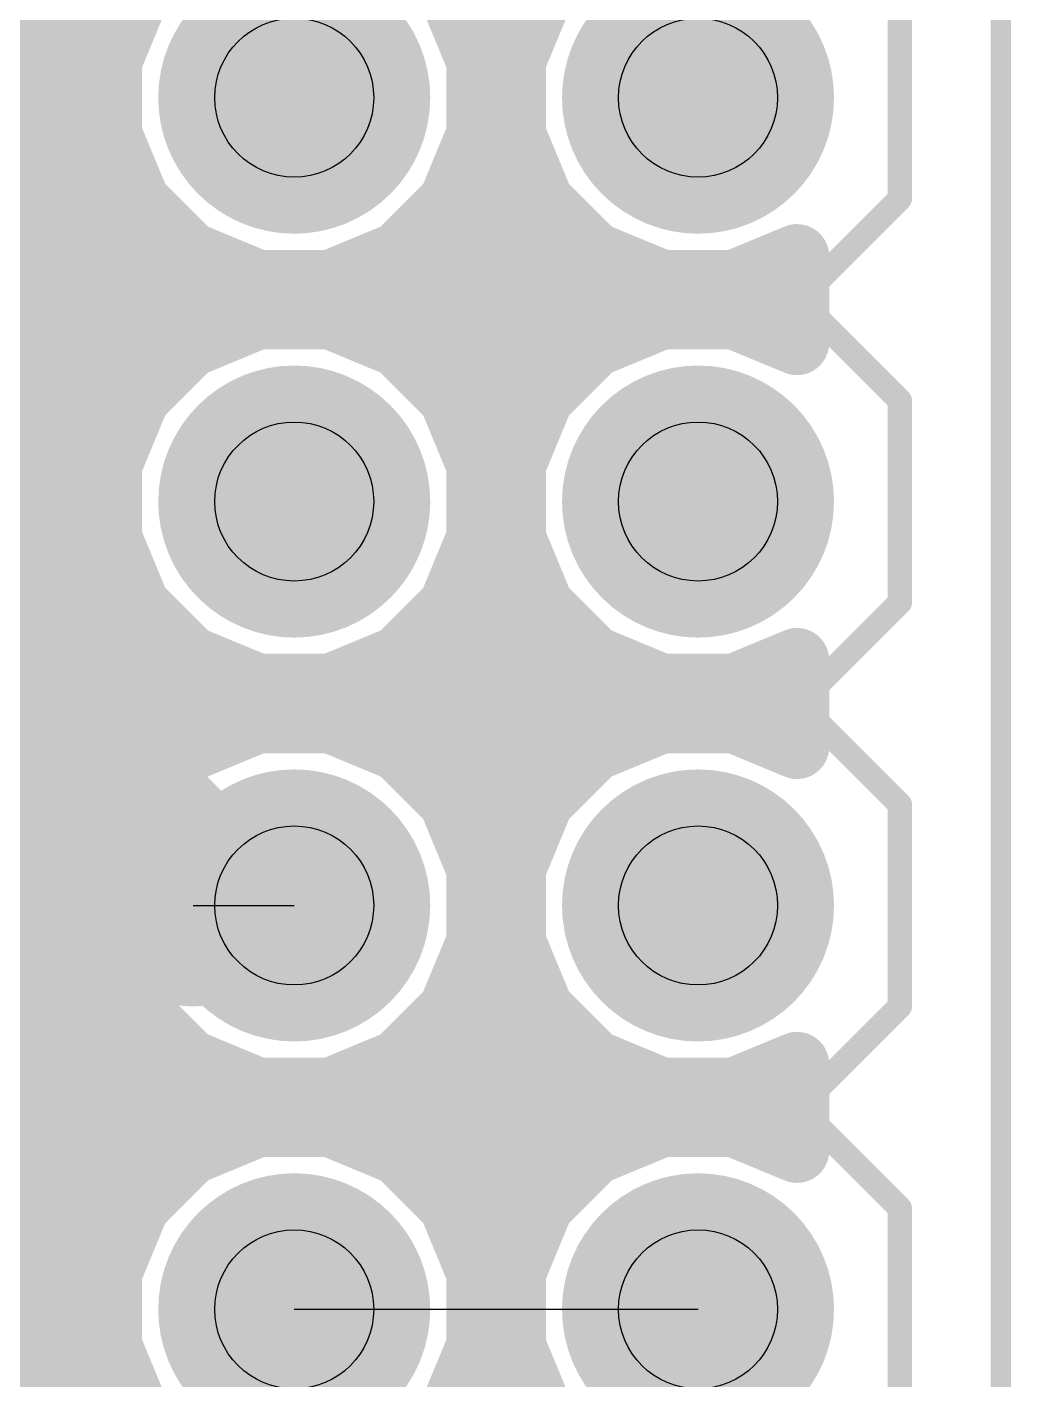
# Model space of a CAD drawing. Extents: x -0.1 to 54.7, y 0 to 86.4.
# Drawn here: x 48.48 to 54.67, y 21.15 to 29.65 of the extents above; entities that cross this region are included whole.
import ezdxf

# ---------------------------------------------------------------- set-up
doc = ezdxf.new("R2010")
doc.units = 0
for name, color, linetype in [('1', 22, 'CONTINUOUS'), ('16', 175, 'CONTINUOUS'), ('17', 82, 'CONTINUOUS'), ('19', 53, 'CONTINUOUS'), ('20', 7, 'CONTINUOUS'), ('21', 253, 'CONTINUOUS'), ('29', 253, 'CONTINUOUS'), ('30', 253, 'CONTINUOUS'), ('44', 253, 'CONTINUOUS'), ('51', 253, 'CONTINUOUS')]:
    doc.layers.add(name, color=color, linetype=linetype)

# ---------------------------------------------------------------- blocks, each defined once
blk = doc.blocks.new('RECT')
blk.add_solid([(-0.5, -0.5), (0.5, -0.5), (-0.5, 0.5), (0.5, 0.5)])
blk = doc.blocks.new('ROUNDP')
at = {"const_width": 0.5}
blk.add_lwpolyline([(0, -0.25, 1), (0, 0.25, 1), (0, -0.25)], format="xyb", dxfattribs=at)

msp = doc.modelspace()

# ---------------------------------------------------------------- linework, layer by layer
at = {"layer": '1'}
for points, const_width in [([(49.1813, 29.8673), (49.0046, 29.4408)], 0.4064), ([(51.3254, 29.4408), (51.1487, 29.8673)], 0.4064), ([(51.7213, 29.8673), (51.5446, 29.4408)], 0.4064), ([(17.5514, 29.6672), (49.0984, 29.6672)], 0.4064), ([(51.2316, 29.6672), (51.6384, 29.6672)], 0.4064), ([(49.0046, 29.4408), (49.0046, 28.9792)], 0.4064), ([(51.3254, 28.9792), (51.3254, 29.4408)], 0.4064), ([(51.5446, 29.4408), (51.5446, 28.9792)], 0.4064), ([(17.932, 29.2608), (49.0046, 29.2608)], 0.4064), ([(51.3254, 29.2608), (51.5446, 29.2608)], 0.4064), ([(49.0046, 28.9792), (49.1813, 28.5527)], 0.4064), ([(51.1487, 28.5527), (51.3254, 28.9792)], 0.4064), ([(51.5446, 28.9792), (51.7213, 28.5527)], 0.4064), ([(18.3384, 28.8544), (49.0563, 28.8544)], 0.4064), ([(51.2737, 28.8544), (51.5963, 28.8544)], 0.4064), ([(49.1813, 28.5527), (49.5077, 28.2263)], 0.4064), ([(50.8223, 28.2263), (51.1487, 28.5527)], 0.4064), ([(51.7213, 28.5527), (52.0477, 28.2263)], 0.4064), ([(18.7448, 28.448), (49.2859, 28.448)], 0.4064), ([(51.0441, 28.448), (51.8259, 28.448)], 0.4064), ([(49.5077, 28.2263), (49.9342, 28.0496)], 0.4064), ([(50.3958, 28.0496), (50.8223, 28.2263)], 0.4064), ([(52.0477, 28.2263), (52.4742, 28.0496)], 0.4064), ([(52.9358, 28.0496), (53.3273, 28.2118)], 0.4064), ([(53.3273, 28.2118), (53.3273, 27.6682)], 0.4064), ([(49.9342, 28.0496), (50.3958, 28.0496)], 0.4064), ([(52.4742, 28.0496), (52.9358, 28.0496)], 0.4064), ([(19.1512, 28.0416), (53.3273, 28.0416)], 0.4064), ([(49.9342, 27.8304), (49.5077, 27.6537)], 0.4064), ([(50.3958, 27.8304), (49.9342, 27.8304)], 0.4064), ([(50.8223, 27.6537), (50.3958, 27.8304)], 0.4064), ([(52.4742, 27.8304), (52.0477, 27.6537)], 0.4064), ([(52.9358, 27.8304), (52.4742, 27.8304)], 0.4064), ([(53.3273, 27.6682), (52.9358, 27.8304)], 0.4064), ([(47.3811, 27.6352), (49.4891, 27.6352)], 0.4064), ([(49.5077, 27.6537), (49.1813, 27.3273)], 0.4064), ([(51.1487, 27.3273), (50.8223, 27.6537)], 0.4064), ([(50.8409, 27.6352), (52.0291, 27.6352)], 0.4064), ([(52.0477, 27.6537), (51.7213, 27.3273)], 0.4064), ([(49.8693, 25.2635), (47.5799, 27.5529)], 0.4064), ([(49.1813, 27.3273), (49.0046, 26.9008)], 0.4064), ([(51.3254, 26.9008), (51.1487, 27.3273)], 0.4064), ([(51.7213, 27.3273), (51.5446, 26.9008)], 0.4064), ([(47.904, 27.2288), (49.1405, 27.2288)], 0.4064), ([(51.1895, 27.2288), (51.6805, 27.2288)], 0.4064), ([(46.99, 26.67), (49.53, 24.13)], 1.27), ([(49.0046, 26.9008), (49.0046, 26.4392)], 0.4064), ([(51.3254, 26.4392), (51.3254, 26.9008)], 0.4064), ([(51.5446, 26.9008), (51.5446, 26.4392)], 0.4064), ([(48.3104, 26.8224), (49.0046, 26.8224)], 0.4064), ([(51.3254, 26.8224), (51.5446, 26.8224)], 0.4064), ([(49.0046, 26.4392), (49.1813, 26.0127)], 0.4064), ([(51.1487, 26.0127), (51.3254, 26.4392)], 0.4064), ([(51.5446, 26.4392), (51.7213, 26.0127)], 0.4064), ([(48.7168, 26.416), (49.0142, 26.416)], 0.4064), ([(51.3158, 26.416), (51.5542, 26.416)], 0.4064), ([(49.1232, 26.0096), (49.1843, 26.0096)], 0.4064), ([(49.1813, 26.0127), (49.5077, 25.6863)], 0.4064), ([(50.8223, 25.6863), (51.1487, 26.0127)], 0.4064), ([(51.1457, 26.0096), (51.7243, 26.0096)], 0.4064), ([(51.7213, 26.0127), (52.0477, 25.6863)], 0.4064), ([(49.5077, 25.6863), (49.9342, 25.5096)], 0.4064), ([(50.3958, 25.5096), (50.8223, 25.6863)], 0.4064), ([(52.0477, 25.6863), (52.4742, 25.5096)], 0.4064), ([(52.9358, 25.5096), (53.3273, 25.6718)], 0.4064), ([(53.3273, 25.6718), (53.3273, 25.1282)], 0.4064), ([(46.5586, 25.6286), (48.9401, 23.2471)], 0.4064), ([(49.5296, 25.6032), (49.7082, 25.6032)], 0.4064), ([(50.6218, 25.6032), (52.2482, 25.6032)], 0.4064), ([(53.1618, 25.6032), (53.3273, 25.6032)], 0.4064), ([(49.9342, 25.5096), (50.3958, 25.5096)], 0.4064), ([(52.4742, 25.5096), (52.9358, 25.5096)], 0.4064), ([(49.9342, 25.2904), (49.8693, 25.2635)], 0.4064), ([(50.3958, 25.2904), (49.9342, 25.2904)], 0.4064), ([(50.8223, 25.1137), (50.3958, 25.2904)], 0.4064), ([(52.4742, 25.2904), (52.0477, 25.1137)], 0.4064), ([(52.9358, 25.2904), (52.4742, 25.2904)], 0.4064), ([(53.3273, 25.1282), (52.9358, 25.2904)], 0.4064), ([(50.6218, 25.1968), (52.2482, 25.1968)], 0.4064), ([(53.1618, 25.1968), (53.3273, 25.1968)], 0.4064), ([(51.1487, 24.7873), (50.8223, 25.1137)], 0.4064), ([(52.0477, 25.1137), (51.7213, 24.7873)], 0.4064), ([(51.1457, 24.7904), (51.7243, 24.7904)], 0.4064), ([(51.3254, 24.3608), (51.1487, 24.7873)], 0.4064), ([(51.7213, 24.7873), (51.5446, 24.3608)], 0.4064), ([(51.3158, 24.384), (51.5542, 24.384)], 0.4064), ([(51.3254, 23.8992), (51.3254, 24.3608)], 0.4064), ([(51.5446, 24.3608), (51.5446, 23.8992)], 0.4064), ([(51.3254, 23.9776), (51.5446, 23.9776)], 0.4064), ([(51.1487, 23.4727), (51.3254, 23.8992)], 0.4064), ([(51.5446, 23.8992), (51.7213, 23.4727)], 0.4064), ([(5.4695, 23.5712), (48.616, 23.5712)], 0.4064), ([(51.1895, 23.5712), (51.6805, 23.5712)], 0.4064), ([(50.8223, 23.1463), (51.1487, 23.4727)], 0.4064), ([(51.7213, 23.4727), (52.0477, 23.1463)], 0.4064), ([(48.9401, 23.2471), (49.3229, 23.0886)], 0.4064), ([(5.1209, 23.1648), (49.1389, 23.1648)], 0.4064), ([(50.3958, 22.9696), (50.8223, 23.1463)], 0.4064), ([(50.8409, 23.1648), (52.0291, 23.1648)], 0.4064), ([(52.0477, 23.1463), (52.4742, 22.9696)], 0.4064), ([(52.9358, 22.9696), (53.3273, 23.1318)], 0.4064), ([(53.3273, 23.1318), (53.3273, 22.5882)], 0.4064), ([(49.3229, 23.0886), (49.6469, 23.0886)], 0.4064), ([(49.6469, 23.0886), (49.9342, 22.9696)], 0.4064), ([(49.9342, 22.9696), (50.3958, 22.9696)], 0.4064), ([(52.4742, 22.9696), (52.9358, 22.9696)], 0.4064), ([(1.2827, 22.7584), (53.3273, 22.7584)], 0.4064), ([(49.9342, 22.7504), (49.5077, 22.5737)], 0.4064), ([(50.3958, 22.7504), (49.9342, 22.7504)], 0.4064), ([(50.8223, 22.5737), (50.3958, 22.7504)], 0.4064), ([(52.4742, 22.7504), (52.0477, 22.5737)], 0.4064), ([(52.9358, 22.7504), (52.4742, 22.7504)], 0.4064), ([(53.3273, 22.5882), (52.9358, 22.7504)], 0.4064), ([(49.5077, 22.5737), (49.1813, 22.2473)], 0.4064), ([(51.1487, 22.2473), (50.8223, 22.5737)], 0.4064), ([(52.0477, 22.5737), (51.7213, 22.2473)], 0.4064), ([(5.3241, 22.352), (49.2859, 22.352)], 0.4064), ([(51.0441, 22.352), (51.8259, 22.352)], 0.4064), ([(49.1813, 22.2473), (49.0046, 21.8208)], 0.4064), ([(51.3254, 21.8208), (51.1487, 22.2473)], 0.4064), ([(51.7213, 22.2473), (51.5446, 21.8208)], 0.4064), ([(5.5537, 21.9456), (49.0563, 21.9456)], 0.4064), ([(51.2737, 21.9456), (51.5963, 21.9456)], 0.4064), ([(49.0046, 21.8208), (49.0046, 21.3592)], 0.4064), ([(51.3254, 21.3592), (51.3254, 21.8208)], 0.4064), ([(51.5446, 21.8208), (51.5446, 21.3592)], 0.4064), ([(37.2617, 21.5392), (49.0046, 21.5392)], 0.4064), ([(51.3254, 21.5392), (51.5446, 21.5392)], 0.4064), ([(49.0046, 21.3592), (49.1813, 20.9327)], 0.4064), ([(51.1487, 20.9327), (51.3254, 21.3592)], 0.4064), ([(51.5446, 21.3592), (51.7213, 20.9327)], 0.4064), ([(38.7679, 21.1328), (49.0984, 21.1328)], 0.4064), ([(51.2316, 21.1328), (51.6384, 21.1328)], 0.4064)]:
    msp.add_lwpolyline(points, dxfattribs=dict(at, const_width=const_width))
for points, const_width in [([(49.0984, 29.5656, 1), (49.0984, 29.7688)], 0.2032), ([(51.2316, 29.7688, 1), (51.2316, 29.5656)], 0.2032), ([(51.6384, 29.5656, 1), (51.6384, 29.7688)], 0.2032), ([(49.1062, 29.4408, 1), (48.903, 29.4408)], 0.2032), ([(51.427, 29.4408, 1), (51.2238, 29.4408)], 0.2032), ([(51.6462, 29.4408, 1), (51.443, 29.4408)], 0.2032), ([(48.9107, 29.4797, 1), (49.0985, 29.4019)], 0.2032), ([(51.2315, 29.4019, 1), (51.4193, 29.4797)], 0.2032), ([(51.4507, 29.4797, 1), (51.6385, 29.4019)], 0.2032), ([(49.0046, 29.1592, 1), (49.0046, 29.3624)], 0.2032), ([(51.3254, 29.3624, 1), (51.3254, 29.1592)], 0.2032), ([(51.5446, 29.1592, 1), (51.5446, 29.3624)], 0.2032), ([(49.0985, 29.0181, 1), (48.9107, 28.9403)], 0.2032), ([(51.4193, 28.9403, 1), (51.2315, 29.0181)], 0.2032), ([(51.6385, 29.0181, 1), (51.4507, 28.9403)], 0.2032), ([(48.903, 28.9792, 1), (49.1062, 28.9792)], 0.2032), ([(49.0563, 28.7528, 1), (49.0563, 28.956)], 0.2032), ([(51.2737, 28.956, 1), (51.2737, 28.7528)], 0.2032), ([(51.2238, 28.9792, 1), (51.427, 28.9792)], 0.2032), ([(51.443, 28.9792, 1), (51.6462, 28.9792)], 0.2032), ([(51.5963, 28.7528, 1), (51.5963, 28.956)], 0.2032), ([(49.2531, 28.6245, 1), (49.1094, 28.4808)], 0.2032), ([(49.0874, 28.5138, 1), (49.2751, 28.5916)], 0.2032), ([(51.0549, 28.5916, 1), (51.2426, 28.5138)], 0.2032), ([(51.2206, 28.4808, 1), (51.0769, 28.6245)], 0.2032), ([(51.7931, 28.6245, 1), (51.6494, 28.4808)], 0.2032), ([(51.6274, 28.5138, 1), (51.8151, 28.5916)], 0.2032), ([(49.2859, 28.3464, 1), (49.2859, 28.5496)], 0.2032), ([(51.0441, 28.5496, 1), (51.0441, 28.3464)], 0.2032), ([(51.8259, 28.3464, 1), (51.8259, 28.5496)], 0.2032), ([(49.5466, 28.3201, 1), (49.4688, 28.1324)], 0.2032), ([(50.8612, 28.1324, 1), (50.7834, 28.3201)], 0.2032), ([(52.0866, 28.3201, 1), (52.0088, 28.1324)], 0.2032), ([(49.4358, 28.1544, 1), (49.5795, 28.2981)], 0.2032), ([(50.7505, 28.2981, 1), (50.8942, 28.1544)], 0.2032), ([(51.9758, 28.1544, 1), (52.1195, 28.2981)], 0.2032), ([(53.4289, 28.2118, 1), (53.2257, 28.2118)], 0.2032), ([(53.3662, 28.1179, 1), (53.2884, 28.3056)], 0.2032), ([(49.9342, 28.1512, 1), (49.9342, 27.948)], 0.2032), ([(50.3958, 27.948, 1), (50.3958, 28.1512)], 0.2032), ([(52.4742, 28.1512, 1), (52.4742, 27.948)], 0.2032), ([(52.9358, 27.948, 1), (52.9358, 28.1512)], 0.2032), ([(49.8953, 27.9557, 1), (49.9731, 28.1435)], 0.2032), ([(50.3569, 28.1435, 1), (50.4347, 27.9557)], 0.2032), ([(52.4353, 27.9557, 1), (52.5131, 28.1435)], 0.2032), ([(52.8969, 28.1435, 1), (52.9747, 27.9557)], 0.2032), ([(53.3273, 27.94, 1), (53.3273, 28.1432)], 0.2032), ([(49.9342, 27.932, 1), (49.9342, 27.7288)], 0.2032), ([(49.9731, 27.7365, 1), (49.8953, 27.9243)], 0.2032), ([(50.4347, 27.9243, 1), (50.3569, 27.7365)], 0.2032), ([(50.3958, 27.7288, 1), (50.3958, 27.932)], 0.2032), ([(52.4742, 27.932, 1), (52.4742, 27.7288)], 0.2032), ([(52.5131, 27.7365, 1), (52.4353, 27.9243)], 0.2032), ([(52.9747, 27.9243, 1), (52.8969, 27.7365)], 0.2032), ([(52.9358, 27.7288, 1), (52.9358, 27.932)], 0.2032), ([(49.4688, 27.7476, 1), (49.5466, 27.5599)], 0.2032), ([(49.5795, 27.5819, 1), (49.4358, 27.7256)], 0.2032), ([(49.4891, 27.5336, 1), (49.4891, 27.7368)], 0.2032), ([(50.8942, 27.7256, 1), (50.7505, 27.5819)], 0.2032), ([(50.8409, 27.7368, 1), (50.8409, 27.5336)], 0.2032), ([(50.7834, 27.5599, 1), (50.8612, 27.7476)], 0.2032), ([(52.0088, 27.7476, 1), (52.0866, 27.5599)], 0.2032), ([(52.1195, 27.5819, 1), (51.9758, 27.7256)], 0.2032), ([(52.0291, 27.5336, 1), (52.0291, 27.7368)], 0.2032), ([(53.2884, 27.5744, 1), (53.3662, 27.7621)], 0.2032), ([(53.2257, 27.6682, 1), (53.4289, 27.6682)], 0.2032), ([(49.1094, 27.3992, 1), (49.2531, 27.2555)], 0.2032), ([(49.2751, 27.2884, 1), (49.0874, 27.3662)], 0.2032), ([(51.2426, 27.3662, 1), (51.0549, 27.2884)], 0.2032), ([(51.0769, 27.2555, 1), (51.2206, 27.3992)], 0.2032), ([(51.6494, 27.3992, 1), (51.7931, 27.2555)], 0.2032), ([(51.8151, 27.2884, 1), (51.6274, 27.3662)], 0.2032), ([(49.1405, 27.1272, 1), (49.1405, 27.3304)], 0.2032), ([(51.1895, 27.3304, 1), (51.1895, 27.1272)], 0.2032), ([(51.6805, 27.1272, 1), (51.6805, 27.3304)], 0.2032), ([(49.1062, 26.9008, 1), (48.903, 26.9008)], 0.2032), ([(51.427, 26.9008, 1), (51.2238, 26.9008)], 0.2032), ([(51.6462, 26.9008, 1), (51.443, 26.9008)], 0.2032), ([(48.9107, 26.9397, 1), (49.0985, 26.8619)], 0.2032), ([(49.0046, 26.7208, 1), (49.0046, 26.924)], 0.2032), ([(51.3254, 26.924, 1), (51.3254, 26.7208)], 0.2032), ([(51.2315, 26.8619, 1), (51.4193, 26.9397)], 0.2032), ([(51.4507, 26.9397, 1), (51.6385, 26.8619)], 0.2032), ([(51.5446, 26.7208, 1), (51.5446, 26.924)], 0.2032), ([(49.0985, 26.4781, 1), (48.9107, 26.4003)], 0.2032), ([(51.4193, 26.4003, 1), (51.2315, 26.4781)], 0.2032), ([(51.6385, 26.4781, 1), (51.4507, 26.4003)], 0.2032), ([(48.7168, 26.5176, 1), (48.7168, 26.3144)], 0.2032), ([(49.0142, 26.3144, 1), (49.0142, 26.5176)], 0.2032), ([(51.3158, 26.5176, 1), (51.3158, 26.3144)], 0.2032), ([(51.5542, 26.3144, 1), (51.5542, 26.5176)], 0.2032), ([(48.903, 26.4392, 1), (49.1062, 26.4392)], 0.2032), ([(51.2238, 26.4392, 1), (51.427, 26.4392)], 0.2032), ([(51.443, 26.4392, 1), (51.6462, 26.4392)], 0.2032), ([(49.1232, 26.1112, 1), (49.1232, 25.908)], 0.2032), ([(49.2531, 26.0845, 1), (49.1094, 25.9408)], 0.2032), ([(49.1843, 25.908, 1), (49.1843, 26.1112)], 0.2032), ([(51.1457, 26.1112, 1), (51.1457, 25.908)], 0.2032), ([(51.2206, 25.9408, 1), (51.0769, 26.0845)], 0.2032), ([(51.7931, 26.0845, 1), (51.6494, 25.9408)], 0.2032), ([(51.7243, 25.908, 1), (51.7243, 26.1112)], 0.2032), ([(49.0874, 25.9738, 1), (49.2751, 26.0516)], 0.2032), ([(51.0549, 26.0516, 1), (51.2426, 25.9738)], 0.2032), ([(51.6274, 25.9738, 1), (51.8151, 26.0516)], 0.2032), ([(49.5466, 25.7801, 1), (49.4688, 25.5924)], 0.2032), ([(50.8612, 25.5924, 1), (50.7834, 25.7801)], 0.2032), ([(52.0866, 25.7801, 1), (52.0088, 25.5924)], 0.2032), ([(53.4289, 25.6718, 1), (53.2257, 25.6718)], 0.2032), ([(53.3662, 25.5779, 1), (53.2884, 25.7656)], 0.2032), ([(49.5296, 25.7048, 1), (49.5296, 25.5016)], 0.2032), ([(49.4358, 25.6144, 1), (49.5795, 25.7581)], 0.2032), ([(49.7082, 25.5016, 1), (49.7082, 25.7048)], 0.2032), ([(50.6218, 25.7048, 1), (50.6218, 25.5016)], 0.2032), ([(50.7505, 25.7581, 1), (50.8942, 25.6144)], 0.2032), ([(51.9758, 25.6144, 1), (52.1195, 25.7581)], 0.2032), ([(52.2482, 25.5016, 1), (52.2482, 25.7048)], 0.2032), ([(53.1618, 25.7048, 1), (53.1618, 25.5016)], 0.2032), ([(53.3273, 25.5016, 1), (53.3273, 25.7048)], 0.2032), ([(49.9342, 25.6112, 1), (49.9342, 25.408)], 0.2032), ([(49.8953, 25.4157, 1), (49.9731, 25.6035)], 0.2032), ([(50.3569, 25.6035, 1), (50.4347, 25.4157)], 0.2032), ([(50.3958, 25.408, 1), (50.3958, 25.6112)], 0.2032), ([(52.4742, 25.6112, 1), (52.4742, 25.408)], 0.2032), ([(52.4353, 25.4157, 1), (52.5131, 25.6035)], 0.2032), ([(52.8969, 25.6035, 1), (52.9747, 25.4157)], 0.2032), ([(52.9358, 25.408, 1), (52.9358, 25.6112)], 0.2032), ([(49.8304, 25.3574, 1), (49.9081, 25.1696)], 0.2032), ([(49.9342, 25.392, 1), (49.9342, 25.1888)], 0.2032), ([(49.9731, 25.1965, 1), (49.8953, 25.3843)], 0.2032), ([(50.4347, 25.3843, 1), (50.3569, 25.1965)], 0.2032), ([(50.3958, 25.1888, 1), (50.3958, 25.392)], 0.2032), ([(52.4742, 25.392, 1), (52.4742, 25.1888)], 0.2032), ([(52.5131, 25.1965, 1), (52.4353, 25.3843)], 0.2032), ([(52.9747, 25.3843, 1), (52.8969, 25.1965)], 0.2032), ([(52.9358, 25.1888, 1), (52.9358, 25.392)], 0.2032), ([(49.7974, 25.1917, 1), (49.9411, 25.3353)], 0.2032), ([(50.6218, 25.2984, 1), (50.6218, 25.0952)], 0.2032), ([(52.2482, 25.0952, 1), (52.2482, 25.2984)], 0.2032), ([(53.1618, 25.2984, 1), (53.1618, 25.0952)], 0.2032), ([(53.3273, 25.0952, 1), (53.3273, 25.2984)], 0.2032), ([(50.8942, 25.1856, 1), (50.7505, 25.0419)], 0.2032), ([(50.7834, 25.0199, 1), (50.8612, 25.2076)], 0.2032), ([(52.0088, 25.2076, 1), (52.0866, 25.0199)], 0.2032), ([(52.1195, 25.0419, 1), (51.9758, 25.1856)], 0.2032), ([(53.2884, 25.0344, 1), (53.3662, 25.2221)], 0.2032), ([(53.2257, 25.1282, 1), (53.4289, 25.1282)], 0.2032), ([(51.1457, 24.892, 1), (51.1457, 24.6888)], 0.2032), ([(51.2426, 24.8262, 1), (51.0549, 24.7484)], 0.2032), ([(51.0769, 24.7155, 1), (51.2206, 24.8592)], 0.2032), ([(51.6494, 24.8592, 1), (51.7931, 24.7155)], 0.2032), ([(51.8151, 24.7484, 1), (51.6274, 24.8262)], 0.2032), ([(51.7243, 24.6888, 1), (51.7243, 24.892)], 0.2032), ([(49.3055, 23.9055, 1), (49.7545, 24.3545)], 0.635), ([(51.3158, 24.4856, 1), (51.3158, 24.2824)], 0.2032), ([(51.427, 24.3608, 1), (51.2238, 24.3608)], 0.2032), ([(51.6462, 24.3608, 1), (51.443, 24.3608)], 0.2032), ([(51.5542, 24.2824, 1), (51.5542, 24.4856)], 0.2032), ([(51.2315, 24.3219, 1), (51.4193, 24.3997)], 0.2032), ([(51.4507, 24.3997, 1), (51.6385, 24.3219)], 0.2032), ([(51.3254, 24.0792, 1), (51.3254, 23.876)], 0.2032), ([(51.5446, 23.876, 1), (51.5446, 24.0792)], 0.2032), ([(51.4193, 23.8603, 1), (51.2315, 23.9381)], 0.2032), ([(51.6385, 23.9381, 1), (51.4507, 23.8603)], 0.2032), ([(51.2238, 23.8992, 1), (51.427, 23.8992)], 0.2032), ([(51.443, 23.8992, 1), (51.6462, 23.8992)], 0.2032), ([(48.616, 23.4696, 1), (48.616, 23.6728)], 0.2032), ([(51.1895, 23.6728, 1), (51.1895, 23.4696)], 0.2032), ([(51.6805, 23.4696, 1), (51.6805, 23.6728)], 0.2032), ([(51.2206, 23.4008, 1), (51.0769, 23.5445)], 0.2032), ([(51.7931, 23.5445, 1), (51.6494, 23.4008)], 0.2032), ([(51.0549, 23.5116, 1), (51.2426, 23.4338)], 0.2032), ([(51.6274, 23.4338, 1), (51.8151, 23.5116)], 0.2032), ([(48.979, 23.341, 1), (48.9012, 23.1533)], 0.2032), ([(48.8683, 23.1753, 1), (49.0119, 23.319)], 0.2032), ([(49.1389, 23.0632, 1), (49.1389, 23.2664)], 0.2032), ([(50.7505, 23.2181, 1), (50.8942, 23.0744)], 0.2032), ([(50.8409, 23.2664, 1), (50.8409, 23.0632)], 0.2032), ([(50.8612, 23.0524, 1), (50.7834, 23.2401)], 0.2032), ([(52.0866, 23.2401, 1), (52.0088, 23.0524)], 0.2032), ([(51.9758, 23.0744, 1), (52.1195, 23.2181)], 0.2032), ([(52.0291, 23.0632, 1), (52.0291, 23.2664)], 0.2032), ([(53.4289, 23.1318, 1), (53.2257, 23.1318)], 0.2032), ([(53.3662, 23.0379, 1), (53.2884, 23.2256)], 0.2032), ([(49.3229, 23.1902, 1), (49.3229, 22.987)], 0.2032), ([(49.284, 22.9947, 1), (49.3617, 23.1825)], 0.2032), ([(49.6858, 23.1825, 1), (49.608, 22.9947)], 0.2032), ([(49.6469, 22.987, 1), (49.6469, 23.1902)], 0.2032), ([(49.9342, 23.0712, 1), (49.9342, 22.868)], 0.2032), ([(49.8953, 22.8757, 1), (49.9731, 23.0635)], 0.2032), ([(50.3569, 23.0635, 1), (50.4347, 22.8757)], 0.2032), ([(50.3958, 22.868, 1), (50.3958, 23.0712)], 0.2032), ([(52.4742, 23.0712, 1), (52.4742, 22.868)], 0.2032), ([(52.4353, 22.8757, 1), (52.5131, 23.0635)], 0.2032), ([(52.8969, 23.0635, 1), (52.9747, 22.8757)], 0.2032), ([(52.9358, 22.868, 1), (52.9358, 23.0712)], 0.2032), ([(49.9342, 22.852, 1), (49.9342, 22.6488)], 0.2032), ([(49.9731, 22.6565, 1), (49.8953, 22.8443)], 0.2032), ([(50.4347, 22.8443, 1), (50.3569, 22.6565)], 0.2032), ([(50.3958, 22.6488, 1), (50.3958, 22.852)], 0.2032), ([(52.4742, 22.852, 1), (52.4742, 22.6488)], 0.2032), ([(52.5131, 22.6565, 1), (52.4353, 22.8443)], 0.2032), ([(52.9747, 22.8443, 1), (52.8969, 22.6565)], 0.2032), ([(52.9358, 22.6488, 1), (52.9358, 22.852)], 0.2032), ([(53.3273, 22.6568, 1), (53.3273, 22.86)], 0.2032), ([(49.4688, 22.6676, 1), (49.5466, 22.4799)], 0.2032), ([(49.5795, 22.5019, 1), (49.4358, 22.6456)], 0.2032), ([(50.8942, 22.6456, 1), (50.7505, 22.5019)], 0.2032), ([(50.7834, 22.4799, 1), (50.8612, 22.6676)], 0.2032), ([(52.0088, 22.6676, 1), (52.0866, 22.4799)], 0.2032), ([(52.1195, 22.5019, 1), (51.9758, 22.6456)], 0.2032), ([(53.2884, 22.4944, 1), (53.3662, 22.6821)], 0.2032), ([(53.2257, 22.5882, 1), (53.4289, 22.5882)], 0.2032), ([(49.2859, 22.2504, 1), (49.2859, 22.4536)], 0.2032), ([(51.0441, 22.4536, 1), (51.0441, 22.2504)], 0.2032), ([(51.8259, 22.2504, 1), (51.8259, 22.4536)], 0.2032), ([(49.1094, 22.3192, 1), (49.2531, 22.1755)], 0.2032), ([(49.2751, 22.2084, 1), (49.0874, 22.2862)], 0.2032), ([(51.2426, 22.2862, 1), (51.0549, 22.2084)], 0.2032), ([(51.0769, 22.1755, 1), (51.2206, 22.3192)], 0.2032), ([(51.6494, 22.3192, 1), (51.7931, 22.1755)], 0.2032), ([(51.8151, 22.2084, 1), (51.6274, 22.2862)], 0.2032), ([(49.0563, 21.844, 1), (49.0563, 22.0472)], 0.2032), ([(51.2737, 22.0472, 1), (51.2737, 21.844)], 0.2032), ([(51.5963, 21.844, 1), (51.5963, 22.0472)], 0.2032), ([(49.1062, 21.8208, 1), (48.903, 21.8208)], 0.2032), ([(48.9107, 21.8597, 1), (49.0985, 21.7819)], 0.2032), ([(51.427, 21.8208, 1), (51.2238, 21.8208)], 0.2032), ([(51.2315, 21.7819, 1), (51.4193, 21.8597)], 0.2032), ([(51.6462, 21.8208, 1), (51.443, 21.8208)], 0.2032), ([(51.4507, 21.8597, 1), (51.6385, 21.7819)], 0.2032), ([(49.0046, 21.4376, 1), (49.0046, 21.6408)], 0.2032), ([(51.3254, 21.6408, 1), (51.3254, 21.4376)], 0.2032), ([(51.5446, 21.4376, 1), (51.5446, 21.6408)], 0.2032), ([(49.0985, 21.3981, 1), (48.9107, 21.3203)], 0.2032), ([(51.4193, 21.3203, 1), (51.2315, 21.3981)], 0.2032), ([(51.6385, 21.3981, 1), (51.4507, 21.3203)], 0.2032), ([(48.903, 21.3592, 1), (49.1062, 21.3592)], 0.2032), ([(51.2238, 21.3592, 1), (51.427, 21.3592)], 0.2032), ([(51.443, 21.3592, 1), (51.6462, 21.3592)], 0.2032), ([(49.0984, 21.0312, 1), (49.0984, 21.2344)], 0.2032), ([(51.2316, 21.2344, 1), (51.2316, 21.0312)], 0.2032), ([(51.6384, 21.0312, 1), (51.6384, 21.2344)], 0.2032)]:
    msp.add_lwpolyline(points, format="xyb", dxfattribs=dict(at, const_width=const_width))
at = {"layer": '16', "const_width": 0.4064}
for points in [[(49.1813, 29.8673), (49.0046, 29.4408)], [(51.3254, 29.4408), (51.1487, 29.8673)], [(51.7213, 29.8673), (51.5446, 29.4408)], [(5.5116, 29.6672), (49.0984, 29.6672)], [(51.2316, 29.6672), (51.6384, 29.6672)], [(49.0046, 29.4408), (49.0046, 28.9792)], [(51.3254, 28.9792), (51.3254, 29.4408)], [(51.5446, 29.4408), (51.5446, 28.9792)], [(5.6054, 29.2608), (49.0046, 29.2608)], [(51.3254, 29.2608), (51.5446, 29.2608)], [(49.0046, 28.9792), (49.1813, 28.5527)], [(51.1487, 28.5527), (51.3254, 28.9792)], [(51.5446, 28.9792), (51.7213, 28.5527)], [(5.5537, 28.8544), (49.0563, 28.8544)], [(51.2737, 28.8544), (51.5963, 28.8544)], [(49.1813, 28.5527), (49.5077, 28.2263)], [(50.8223, 28.2263), (51.1487, 28.5527)], [(51.7213, 28.5527), (52.0477, 28.2263)], [(5.3241, 28.448), (49.2859, 28.448)], [(51.0441, 28.448), (51.8259, 28.448)], [(49.5077, 28.2263), (49.9342, 28.0496)], [(50.3958, 28.0496), (50.8223, 28.2263)], [(52.0477, 28.2263), (52.4742, 28.0496)], [(52.9358, 28.0496), (53.3273, 28.2118)], [(53.3273, 28.2118), (53.3273, 27.6682)], [(49.9342, 28.0496), (50.3958, 28.0496)], [(52.4742, 28.0496), (52.9358, 28.0496)], [(1.2827, 28.0416), (53.3273, 28.0416)], [(49.9342, 27.8304), (49.5077, 27.6537)], [(50.3958, 27.8304), (49.9342, 27.8304)], [(50.8223, 27.6537), (50.3958, 27.8304)], [(52.4742, 27.8304), (52.0477, 27.6537)], [(52.9358, 27.8304), (52.4742, 27.8304)], [(53.3273, 27.6682), (52.9358, 27.8304)], [(5.1208, 27.6352), (49.4891, 27.6352)], [(49.5077, 27.6537), (49.1813, 27.3273)], [(51.1487, 27.3273), (50.8223, 27.6537)], [(50.8409, 27.6352), (52.0291, 27.6352)], [(52.0477, 27.6537), (51.7213, 27.3273)], [(49.1813, 27.3273), (49.0046, 26.9008)], [(51.3254, 26.9008), (51.1487, 27.3273)], [(51.7213, 27.3273), (51.5446, 26.9008)], [(5.4695, 27.2288), (49.1405, 27.2288)], [(51.1895, 27.2288), (51.6805, 27.2288)], [(49.0046, 26.9008), (49.0046, 26.4392)], [(51.3254, 26.4392), (51.3254, 26.9008)], [(51.5446, 26.9008), (51.5446, 26.4392)], [(5.6054, 26.8224), (49.0046, 26.8224)], [(51.3254, 26.8224), (51.5446, 26.8224)], [(49.0046, 26.4392), (49.1813, 26.0127)], [(51.1487, 26.0127), (51.3254, 26.4392)], [(51.5446, 26.4392), (51.7213, 26.0127)], [(5.5958, 26.416), (49.0142, 26.416)], [(51.3158, 26.416), (51.5542, 26.416)], [(5.4257, 26.0096), (49.1843, 26.0096)], [(49.1813, 26.0127), (49.5077, 25.6863)], [(50.8223, 25.6863), (51.1487, 26.0127)], [(51.1457, 26.0096), (51.7243, 26.0096)], [(51.7213, 26.0127), (52.0477, 25.6863)], [(49.5077, 25.6863), (49.9342, 25.5096)], [(50.3958, 25.5096), (50.8223, 25.6863)], [(52.0477, 25.6863), (52.4742, 25.5096)], [(52.9358, 25.5096), (53.3273, 25.6718)], [(53.3273, 25.6718), (53.3273, 25.1282)], [(4.9018, 25.6032), (49.7082, 25.6032)], [(50.6218, 25.6032), (52.2482, 25.6032)], [(53.1618, 25.6032), (53.3273, 25.6032)], [(49.9342, 25.5096), (50.3958, 25.5096)], [(52.4742, 25.5096), (52.9358, 25.5096)], [(49.9342, 25.2904), (49.5077, 25.1137)], [(50.3958, 25.2904), (49.9342, 25.2904)], [(50.8223, 25.1137), (50.3958, 25.2904)], [(52.4742, 25.2904), (52.0477, 25.1137)], [(52.9358, 25.2904), (52.4742, 25.2904)], [(53.3273, 25.1282), (52.9358, 25.2904)], [(4.9018, 25.1968), (49.7082, 25.1968)], [(50.6218, 25.1968), (52.2482, 25.1968)], [(53.1618, 25.1968), (53.3273, 25.1968)], [(49.5077, 25.1137), (49.1813, 24.7873)], [(51.1487, 24.7873), (50.8223, 25.1137)], [(52.0477, 25.1137), (51.7213, 24.7873)], [(5.4257, 24.7904), (49.1843, 24.7904)], [(49.1813, 24.7873), (49.0046, 24.3608)], [(51.1457, 24.7904), (51.7243, 24.7904)], [(51.3254, 24.3608), (51.1487, 24.7873)], [(51.7213, 24.7873), (51.5446, 24.3608)], [(5.5958, 24.384), (49.0142, 24.384)], [(49.0046, 24.3608), (49.0046, 23.8992)], [(51.3158, 24.384), (51.5542, 24.384)], [(51.3254, 23.8992), (51.3254, 24.3608)], [(51.5446, 24.3608), (51.5446, 23.8992)], [(5.6054, 23.9776), (49.0046, 23.9776)], [(51.3254, 23.9776), (51.5446, 23.9776)], [(49.0046, 23.8992), (49.1813, 23.4727)], [(51.1487, 23.4727), (51.3254, 23.8992)], [(51.5446, 23.8992), (51.7213, 23.4727)], [(5.4695, 23.5712), (49.1405, 23.5712)], [(51.1895, 23.5712), (51.6805, 23.5712)], [(49.1813, 23.4727), (49.5077, 23.1463)], [(50.8223, 23.1463), (51.1487, 23.4727)], [(51.7213, 23.4727), (52.0477, 23.1463)], [(5.1209, 23.1648), (49.4891, 23.1648)], [(49.5077, 23.1463), (49.9342, 22.9696)], [(50.3958, 22.9696), (50.8223, 23.1463)], [(50.8409, 23.1648), (52.0291, 23.1648)], [(52.0477, 23.1463), (52.4742, 22.9696)], [(52.9358, 22.9696), (53.3273, 23.1318)], [(53.3273, 23.1318), (53.3273, 22.5882)], [(49.9342, 22.9696), (50.3958, 22.9696)], [(52.4742, 22.9696), (52.9358, 22.9696)], [(1.2827, 22.7584), (53.3273, 22.7584)], [(49.9342, 22.7504), (49.5077, 22.5737)], [(50.3958, 22.7504), (49.9342, 22.7504)], [(50.8223, 22.5737), (50.3958, 22.7504)], [(52.4742, 22.7504), (52.0477, 22.5737)], [(52.9358, 22.7504), (52.4742, 22.7504)], [(53.3273, 22.5882), (52.9358, 22.7504)], [(49.5077, 22.5737), (49.1813, 22.2473)], [(51.1487, 22.2473), (50.8223, 22.5737)], [(52.0477, 22.5737), (51.7213, 22.2473)], [(5.3241, 22.352), (49.2859, 22.352)], [(51.0441, 22.352), (51.8259, 22.352)], [(49.1813, 22.2473), (49.0046, 21.8208)], [(51.3254, 21.8208), (51.1487, 22.2473)], [(51.7213, 22.2473), (51.5446, 21.8208)], [(5.5537, 21.9456), (49.0563, 21.9456)], [(51.2737, 21.9456), (51.5963, 21.9456)], [(49.0046, 21.8208), (49.0046, 21.3592)], [(51.3254, 21.3592), (51.3254, 21.8208)], [(51.5446, 21.8208), (51.5446, 21.3592)], [(37.2617, 21.5392), (49.0046, 21.5392)], [(51.3254, 21.5392), (51.5446, 21.5392)], [(49.0046, 21.3592), (49.1813, 20.9327)], [(51.1487, 20.9327), (51.3254, 21.3592)], [(51.5446, 21.3592), (51.7213, 20.9327)], [(38.7679, 21.1328), (49.0984, 21.1328)], [(51.2316, 21.1328), (51.6384, 21.1328)]]:
    msp.add_lwpolyline(points, dxfattribs=at)
at = {"layer": '16', "const_width": 0.2032}
for points in [[(49.0984, 29.5656, 1), (49.0984, 29.7688)], [(51.2316, 29.7688, 1), (51.2316, 29.5656)], [(51.6384, 29.5656, 1), (51.6384, 29.7688)], [(49.1062, 29.4408, 1), (48.903, 29.4408)], [(51.427, 29.4408, 1), (51.2238, 29.4408)], [(51.6462, 29.4408, 1), (51.443, 29.4408)], [(48.9107, 29.4797, 1), (49.0985, 29.4019)], [(51.2315, 29.4019, 1), (51.4193, 29.4797)], [(51.4507, 29.4797, 1), (51.6385, 29.4019)], [(49.0046, 29.1592, 1), (49.0046, 29.3624)], [(51.3254, 29.3624, 1), (51.3254, 29.1592)], [(51.5446, 29.1592, 1), (51.5446, 29.3624)], [(49.0985, 29.0181, 1), (48.9107, 28.9403)], [(51.4193, 28.9403, 1), (51.2315, 29.0181)], [(51.6385, 29.0181, 1), (51.4507, 28.9403)], [(48.903, 28.9792, 1), (49.1062, 28.9792)], [(49.0563, 28.7528, 1), (49.0563, 28.956)], [(51.2737, 28.956, 1), (51.2737, 28.7528)], [(51.2238, 28.9792, 1), (51.427, 28.9792)], [(51.443, 28.9792, 1), (51.6462, 28.9792)], [(51.5963, 28.7528, 1), (51.5963, 28.956)], [(49.2531, 28.6245, 1), (49.1094, 28.4808)], [(49.0874, 28.5138, 1), (49.2751, 28.5916)], [(51.0549, 28.5916, 1), (51.2426, 28.5138)], [(51.2206, 28.4808, 1), (51.0769, 28.6245)], [(51.7931, 28.6245, 1), (51.6494, 28.4808)], [(51.6274, 28.5138, 1), (51.8151, 28.5916)], [(49.2859, 28.3464, 1), (49.2859, 28.5496)], [(51.0441, 28.5496, 1), (51.0441, 28.3464)], [(51.8259, 28.3464, 1), (51.8259, 28.5496)], [(49.5466, 28.3201, 1), (49.4688, 28.1324)], [(50.8612, 28.1324, 1), (50.7834, 28.3201)], [(52.0866, 28.3201, 1), (52.0088, 28.1324)], [(49.4358, 28.1544, 1), (49.5795, 28.2981)], [(50.7505, 28.2981, 1), (50.8942, 28.1544)], [(51.9758, 28.1544, 1), (52.1195, 28.2981)], [(53.4289, 28.2118, 1), (53.2257, 28.2118)], [(53.3662, 28.1179, 1), (53.2884, 28.3056)], [(49.9342, 28.1512, 1), (49.9342, 27.948)], [(50.3958, 27.948, 1), (50.3958, 28.1512)], [(52.4742, 28.1512, 1), (52.4742, 27.948)], [(52.9358, 27.948, 1), (52.9358, 28.1512)], [(49.8953, 27.9557, 1), (49.9731, 28.1435)], [(50.3569, 28.1435, 1), (50.4347, 27.9557)], [(52.4353, 27.9557, 1), (52.5131, 28.1435)], [(52.8969, 28.1435, 1), (52.9747, 27.9557)], [(53.3273, 27.94, 1), (53.3273, 28.1432)], [(49.9342, 27.932, 1), (49.9342, 27.7288)], [(49.9731, 27.7365, 1), (49.8953, 27.9243)], [(50.4347, 27.9243, 1), (50.3569, 27.7365)], [(50.3958, 27.7288, 1), (50.3958, 27.932)], [(52.4742, 27.932, 1), (52.4742, 27.7288)], [(52.5131, 27.7365, 1), (52.4353, 27.9243)], [(52.9747, 27.9243, 1), (52.8969, 27.7365)], [(52.9358, 27.7288, 1), (52.9358, 27.932)], [(49.4688, 27.7476, 1), (49.5466, 27.5599)], [(49.5795, 27.5819, 1), (49.4358, 27.7256)], [(49.4891, 27.5336, 1), (49.4891, 27.7368)], [(50.8942, 27.7256, 1), (50.7505, 27.5819)], [(50.8409, 27.7368, 1), (50.8409, 27.5336)], [(50.7834, 27.5599, 1), (50.8612, 27.7476)], [(52.0088, 27.7476, 1), (52.0866, 27.5599)], [(52.1195, 27.5819, 1), (51.9758, 27.7256)], [(52.0291, 27.5336, 1), (52.0291, 27.7368)], [(53.2884, 27.5744, 1), (53.3662, 27.7621)], [(53.2257, 27.6682, 1), (53.4289, 27.6682)], [(49.1094, 27.3992, 1), (49.2531, 27.2555)], [(49.2751, 27.2884, 1), (49.0874, 27.3662)], [(51.2426, 27.3662, 1), (51.0549, 27.2884)], [(51.0769, 27.2555, 1), (51.2206, 27.3992)], [(51.6494, 27.3992, 1), (51.7931, 27.2555)], [(51.8151, 27.2884, 1), (51.6274, 27.3662)], [(49.1405, 27.1272, 1), (49.1405, 27.3304)], [(51.1895, 27.3304, 1), (51.1895, 27.1272)], [(51.6805, 27.1272, 1), (51.6805, 27.3304)], [(49.1062, 26.9008, 1), (48.903, 26.9008)], [(51.427, 26.9008, 1), (51.2238, 26.9008)], [(51.6462, 26.9008, 1), (51.443, 26.9008)], [(48.9107, 26.9397, 1), (49.0985, 26.8619)], [(49.0046, 26.7208, 1), (49.0046, 26.924)], [(51.3254, 26.924, 1), (51.3254, 26.7208)], [(51.2315, 26.8619, 1), (51.4193, 26.9397)], [(51.4507, 26.9397, 1), (51.6385, 26.8619)], [(51.5446, 26.7208, 1), (51.5446, 26.924)], [(49.0985, 26.4781, 1), (48.9107, 26.4003)], [(51.4193, 26.4003, 1), (51.2315, 26.4781)], [(51.6385, 26.4781, 1), (51.4507, 26.4003)], [(49.0142, 26.3144, 1), (49.0142, 26.5176)], [(51.3158, 26.5176, 1), (51.3158, 26.3144)], [(51.5542, 26.3144, 1), (51.5542, 26.5176)], [(48.903, 26.4392, 1), (49.1062, 26.4392)], [(51.2238, 26.4392, 1), (51.427, 26.4392)], [(51.443, 26.4392, 1), (51.6462, 26.4392)], [(49.2531, 26.0845, 1), (49.1094, 25.9408)], [(49.1843, 25.908, 1), (49.1843, 26.1112)], [(51.1457, 26.1112, 1), (51.1457, 25.908)], [(51.2206, 25.9408, 1), (51.0769, 26.0845)], [(51.7931, 26.0845, 1), (51.6494, 25.9408)], [(51.7243, 25.908, 1), (51.7243, 26.1112)], [(49.0874, 25.9738, 1), (49.2751, 26.0516)], [(51.0549, 26.0516, 1), (51.2426, 25.9738)], [(51.6274, 25.9738, 1), (51.8151, 26.0516)], [(49.5466, 25.7801, 1), (49.4688, 25.5924)], [(50.8612, 25.5924, 1), (50.7834, 25.7801)], [(52.0866, 25.7801, 1), (52.0088, 25.5924)], [(53.4289, 25.6718, 1), (53.2257, 25.6718)], [(53.3662, 25.5779, 1), (53.2884, 25.7656)], [(49.4358, 25.6144, 1), (49.5795, 25.7581)], [(49.7082, 25.5016, 1), (49.7082, 25.7048)], [(50.6218, 25.7048, 1), (50.6218, 25.5016)], [(50.7505, 25.7581, 1), (50.8942, 25.6144)], [(51.9758, 25.6144, 1), (52.1195, 25.7581)], [(52.2482, 25.5016, 1), (52.2482, 25.7048)], [(53.1618, 25.7048, 1), (53.1618, 25.5016)], [(53.3273, 25.5016, 1), (53.3273, 25.7048)], [(49.9342, 25.6112, 1), (49.9342, 25.408)], [(49.8953, 25.4157, 1), (49.9731, 25.6035)], [(50.3569, 25.6035, 1), (50.4347, 25.4157)], [(50.3958, 25.408, 1), (50.3958, 25.6112)], [(52.4742, 25.6112, 1), (52.4742, 25.408)], [(52.4353, 25.4157, 1), (52.5131, 25.6035)], [(52.8969, 25.6035, 1), (52.9747, 25.4157)], [(52.9358, 25.408, 1), (52.9358, 25.6112)], [(49.9342, 25.392, 1), (49.9342, 25.1888)], [(49.9731, 25.1965, 1), (49.8953, 25.3843)], [(50.4347, 25.3843, 1), (50.3569, 25.1965)], [(50.3958, 25.1888, 1), (50.3958, 25.392)], [(52.4742, 25.392, 1), (52.4742, 25.1888)], [(52.5131, 25.1965, 1), (52.4353, 25.3843)], [(52.9747, 25.3843, 1), (52.8969, 25.1965)], [(52.9358, 25.1888, 1), (52.9358, 25.392)], [(49.7082, 25.0952, 1), (49.7082, 25.2984)], [(50.6218, 25.2984, 1), (50.6218, 25.0952)], [(52.2482, 25.0952, 1), (52.2482, 25.2984)], [(53.1618, 25.2984, 1), (53.1618, 25.0952)], [(53.3273, 25.0952, 1), (53.3273, 25.2984)], [(49.4688, 25.2076, 1), (49.5466, 25.0199)], [(49.5795, 25.0419, 1), (49.4358, 25.1856)], [(50.8942, 25.1856, 1), (50.7505, 25.0419)], [(50.7834, 25.0199, 1), (50.8612, 25.2076)], [(52.0088, 25.2076, 1), (52.0866, 25.0199)], [(52.1195, 25.0419, 1), (51.9758, 25.1856)], [(53.2884, 25.0344, 1), (53.3662, 25.2221)], [(53.2257, 25.1282, 1), (53.4289, 25.1282)], [(49.1094, 24.8592, 1), (49.2531, 24.7155)], [(49.2751, 24.7484, 1), (49.0874, 24.8262)], [(49.1843, 24.6888, 1), (49.1843, 24.892)], [(51.1457, 24.892, 1), (51.1457, 24.6888)], [(51.2426, 24.8262, 1), (51.0549, 24.7484)], [(51.0769, 24.7155, 1), (51.2206, 24.8592)], [(51.6494, 24.8592, 1), (51.7931, 24.7155)], [(51.8151, 24.7484, 1), (51.6274, 24.8262)], [(51.7243, 24.6888, 1), (51.7243, 24.892)], [(49.1062, 24.3608, 1), (48.903, 24.3608)], [(49.0142, 24.2824, 1), (49.0142, 24.4856)], [(51.3158, 24.4856, 1), (51.3158, 24.2824)], [(51.427, 24.3608, 1), (51.2238, 24.3608)], [(51.6462, 24.3608, 1), (51.443, 24.3608)], [(51.5542, 24.2824, 1), (51.5542, 24.4856)], [(48.9107, 24.3997, 1), (49.0985, 24.3219)], [(51.2315, 24.3219, 1), (51.4193, 24.3997)], [(51.4507, 24.3997, 1), (51.6385, 24.3219)], [(49.0046, 23.876, 1), (49.0046, 24.0792)], [(51.3254, 24.0792, 1), (51.3254, 23.876)], [(51.5446, 23.876, 1), (51.5446, 24.0792)], [(49.0985, 23.9381, 1), (48.9107, 23.8603)], [(51.4193, 23.8603, 1), (51.2315, 23.9381)], [(51.6385, 23.9381, 1), (51.4507, 23.8603)], [(48.903, 23.8992, 1), (49.1062, 23.8992)], [(51.2238, 23.8992, 1), (51.427, 23.8992)], [(51.443, 23.8992, 1), (51.6462, 23.8992)], [(49.1405, 23.4696, 1), (49.1405, 23.6728)], [(51.1895, 23.6728, 1), (51.1895, 23.4696)], [(51.6805, 23.4696, 1), (51.6805, 23.6728)], [(49.2531, 23.5445, 1), (49.1094, 23.4008)], [(51.2206, 23.4008, 1), (51.0769, 23.5445)], [(51.7931, 23.5445, 1), (51.6494, 23.4008)], [(49.0874, 23.4338, 1), (49.2751, 23.5116)], [(51.0549, 23.5116, 1), (51.2426, 23.4338)], [(51.6274, 23.4338, 1), (51.8151, 23.5116)], [(49.5466, 23.2401, 1), (49.4688, 23.0524)], [(49.4358, 23.0744, 1), (49.5795, 23.2181)], [(49.4891, 23.0632, 1), (49.4891, 23.2664)], [(50.7505, 23.2181, 1), (50.8942, 23.0744)], [(50.8409, 23.2664, 1), (50.8409, 23.0632)], [(50.8612, 23.0524, 1), (50.7834, 23.2401)], [(52.0866, 23.2401, 1), (52.0088, 23.0524)], [(51.9758, 23.0744, 1), (52.1195, 23.2181)], [(52.0291, 23.0632, 1), (52.0291, 23.2664)], [(53.4289, 23.1318, 1), (53.2257, 23.1318)], [(53.3662, 23.0379, 1), (53.2884, 23.2256)], [(49.9342, 23.0712, 1), (49.9342, 22.868)], [(49.8953, 22.8757, 1), (49.9731, 23.0635)], [(50.3569, 23.0635, 1), (50.4347, 22.8757)], [(50.3958, 22.868, 1), (50.3958, 23.0712)], [(52.4742, 23.0712, 1), (52.4742, 22.868)], [(52.4353, 22.8757, 1), (52.5131, 23.0635)], [(52.8969, 23.0635, 1), (52.9747, 22.8757)], [(52.9358, 22.868, 1), (52.9358, 23.0712)], [(49.9342, 22.852, 1), (49.9342, 22.6488)], [(49.9731, 22.6565, 1), (49.8953, 22.8443)], [(50.4347, 22.8443, 1), (50.3569, 22.6565)], [(50.3958, 22.6488, 1), (50.3958, 22.852)], [(52.4742, 22.852, 1), (52.4742, 22.6488)], [(52.5131, 22.6565, 1), (52.4353, 22.8443)], [(52.9747, 22.8443, 1), (52.8969, 22.6565)], [(52.9358, 22.6488, 1), (52.9358, 22.852)], [(53.3273, 22.6568, 1), (53.3273, 22.86)], [(49.4688, 22.6676, 1), (49.5466, 22.4799)], [(49.5795, 22.5019, 1), (49.4358, 22.6456)], [(50.8942, 22.6456, 1), (50.7505, 22.5019)], [(50.7834, 22.4799, 1), (50.8612, 22.6676)], [(52.0088, 22.6676, 1), (52.0866, 22.4799)], [(52.1195, 22.5019, 1), (51.9758, 22.6456)], [(53.2884, 22.4944, 1), (53.3662, 22.6821)], [(53.2257, 22.5882, 1), (53.4289, 22.5882)], [(49.2859, 22.2504, 1), (49.2859, 22.4536)], [(51.0441, 22.4536, 1), (51.0441, 22.2504)], [(51.8259, 22.2504, 1), (51.8259, 22.4536)], [(49.1094, 22.3192, 1), (49.2531, 22.1755)], [(49.2751, 22.2084, 1), (49.0874, 22.2862)], [(51.2426, 22.2862, 1), (51.0549, 22.2084)], [(51.0769, 22.1755, 1), (51.2206, 22.3192)], [(51.6494, 22.3192, 1), (51.7931, 22.1755)], [(51.8151, 22.2084, 1), (51.6274, 22.2862)], [(49.0563, 21.844, 1), (49.0563, 22.0472)], [(51.2737, 22.0472, 1), (51.2737, 21.844)], [(51.5963, 21.844, 1), (51.5963, 22.0472)], [(49.1062, 21.8208, 1), (48.903, 21.8208)], [(48.9107, 21.8597, 1), (49.0985, 21.7819)], [(51.427, 21.8208, 1), (51.2238, 21.8208)], [(51.2315, 21.7819, 1), (51.4193, 21.8597)], [(51.6462, 21.8208, 1), (51.443, 21.8208)], [(51.4507, 21.8597, 1), (51.6385, 21.7819)], [(49.0046, 21.4376, 1), (49.0046, 21.6408)], [(51.3254, 21.6408, 1), (51.3254, 21.4376)], [(51.5446, 21.4376, 1), (51.5446, 21.6408)], [(49.0985, 21.3981, 1), (48.9107, 21.3203)], [(51.4193, 21.3203, 1), (51.2315, 21.3981)], [(51.6385, 21.3981, 1), (51.4507, 21.3203)], [(48.903, 21.3592, 1), (49.1062, 21.3592)], [(51.2238, 21.3592, 1), (51.427, 21.3592)], [(51.443, 21.3592, 1), (51.6462, 21.3592)], [(49.0984, 21.0312, 1), (49.0984, 21.2344)], [(51.2316, 21.2344, 1), (51.2316, 21.0312)], [(51.6384, 21.0312, 1), (51.6384, 21.2344)]]:
    msp.add_lwpolyline(points, format="xyb", dxfattribs=at)
at = {"layer": '19'}
for p, q in [((49.53, 24.13), (50.165, 24.13)), ((50.165, 21.59), (52.705, 21.59))]:
    msp.add_line(p, q, dxfattribs=at)
at = {"layer": '20', "const_width": 0.127}
msp.add_lwpolyline([(54.61, 73.66), (54.61, 14.605)], dxfattribs=at)
at = {"layer": '21', "const_width": 0.1524}
for points in [[(48.895, 28.575), (48.895, 29.845)], [(53.975, 28.575), (53.975, 29.845)], [(49.53, 27.94), (48.895, 28.575)], [(53.34, 27.94), (53.975, 28.575)], [(48.895, 27.305), (49.53, 27.94)], [(49.53, 27.94), (53.34, 27.94)], [(53.975, 27.305), (53.34, 27.94)], [(48.895, 26.035), (48.895, 27.305)], [(53.975, 26.035), (53.975, 27.305)], [(49.53, 25.4), (48.895, 26.035)], [(53.34, 25.4), (53.975, 26.035)], [(48.895, 24.765), (49.53, 25.4)], [(49.53, 25.4), (53.34, 25.4)], [(53.975, 24.765), (53.34, 25.4)], [(48.895, 23.495), (48.895, 24.765)], [(53.975, 23.495), (53.975, 24.765)], [(49.53, 22.86), (48.895, 23.495)], [(53.34, 22.86), (53.975, 23.495)], [(48.895, 22.225), (49.53, 22.86)], [(49.53, 22.86), (53.34, 22.86)], [(53.975, 22.225), (53.34, 22.86)], [(48.895, 20.955), (48.895, 22.225)], [(53.975, 20.955), (53.975, 22.225)]]:
    msp.add_lwpolyline(points, dxfattribs=at)
at = {"layer": '21', "const_width": 0.0762}
for points in [[(48.8569, 28.575, 1), (48.9331, 28.575)], [(48.9219, 28.6019, 1), (48.8681, 28.5481)], [(53.9369, 28.575, 1), (54.0131, 28.575)], [(54.0019, 28.5481, 1), (53.9481, 28.6019)], [(49.53, 27.9781, 1), (49.53, 27.9019)], [(49.5569, 27.9131, 1), (49.5031, 27.9669)], [(49.5031, 27.9131, 1), (49.5569, 27.9669)], [(53.3669, 27.9669, 1), (53.3131, 27.9131)], [(53.3131, 27.9669, 1), (53.3669, 27.9131)], [(53.34, 27.9019, 1), (53.34, 27.9781)], [(48.9331, 27.305, 1), (48.8569, 27.305)], [(48.8681, 27.3319, 1), (48.9219, 27.2781)], [(54.0131, 27.305, 1), (53.9369, 27.305)], [(53.9481, 27.2781, 1), (54.0019, 27.3319)], [(48.8569, 26.035, 1), (48.9331, 26.035)], [(48.9219, 26.0619, 1), (48.8681, 26.0081)], [(53.9369, 26.035, 1), (54.0131, 26.035)], [(54.0019, 26.0081, 1), (53.9481, 26.0619)], [(49.53, 25.4381, 1), (49.53, 25.3619)], [(49.5569, 25.3731, 1), (49.5031, 25.4269)], [(49.5031, 25.3731, 1), (49.5569, 25.4269)], [(53.3669, 25.4269, 1), (53.3131, 25.3731)], [(53.3131, 25.4269, 1), (53.3669, 25.3731)], [(53.34, 25.3619, 1), (53.34, 25.4381)], [(48.9331, 24.765, 1), (48.8569, 24.765)], [(48.8681, 24.7919, 1), (48.9219, 24.7381)], [(54.0131, 24.765, 1), (53.9369, 24.765)], [(53.9481, 24.7381, 1), (54.0019, 24.7919)], [(48.9219, 23.5219, 1), (48.8681, 23.4681)], [(54.0019, 23.4681, 1), (53.9481, 23.5219)], [(48.8569, 23.495, 1), (48.9331, 23.495)], [(53.9369, 23.495, 1), (54.0131, 23.495)], [(49.53, 22.8981, 1), (49.53, 22.8219)], [(49.5569, 22.8331, 1), (49.5031, 22.8869)], [(49.5031, 22.8331, 1), (49.5569, 22.8869)], [(53.3669, 22.8869, 1), (53.3131, 22.8331)], [(53.3131, 22.8869, 1), (53.3669, 22.8331)], [(53.34, 22.8219, 1), (53.34, 22.8981)], [(48.9331, 22.225, 1), (48.8569, 22.225)], [(54.0131, 22.225, 1), (53.9369, 22.225)], [(48.8681, 22.2519, 1), (48.9219, 22.1981)], [(53.9481, 22.1981, 1), (54.0019, 22.2519)]]:
    msp.add_lwpolyline(points, format="xyb", dxfattribs=at)
at = {"layer": '44'}
for centre in [(50.165, 29.21), (52.705, 29.21), (50.165, 26.67), (52.705, 26.67), (50.165, 24.13), (52.705, 24.13), (50.165, 21.59), (52.705, 21.59)]:
    msp.add_circle(centre, 0.5, dxfattribs=at)

# ---------------------------------------------------------------- block references
at = {"layer": '17', "xscale": 1.508, "yscale": 1.508, "rotation": 90}
for p in [(50.165, 29.21), (50.165, 29.21), (52.705, 29.21), (52.705, 29.21), (50.165, 26.67), (50.165, 26.67), (52.705, 26.67), (52.705, 26.67), (50.165, 24.13), (50.165, 24.13), (52.705, 24.13), (52.705, 24.13), (50.165, 21.59), (50.165, 21.59), (52.705, 21.59), (52.705, 21.59)]:
    msp.add_blockref('ROUNDP', p, dxfattribs=at)
at = {"layer": '29', "xscale": 1.7112, "yscale": 1.7112, "rotation": 90}
for p in [(50.165, 29.21), (52.705, 29.21), (50.165, 26.67), (52.705, 26.67), (50.165, 24.13), (52.705, 24.13), (50.165, 21.59), (52.705, 21.59)]:
    msp.add_blockref('ROUNDP', p, dxfattribs=at)
at = {"layer": '30', "xscale": 1.7112, "yscale": 1.7112, "rotation": 90}
for p in [(50.165, 29.21), (52.705, 29.21), (50.165, 26.67), (52.705, 26.67), (50.165, 24.13), (52.705, 24.13), (50.165, 21.59), (52.705, 21.59)]:
    msp.add_blockref('ROUNDP', p, dxfattribs=at)
at = {"layer": '51', "xscale": 0.508, "yscale": 0.508, "rotation": 90}
for p in [(50.165, 29.21), (52.705, 29.21), (50.165, 26.67), (52.705, 26.67), (50.165, 24.13), (52.705, 24.13), (50.165, 21.59), (52.705, 21.59)]:
    msp.add_blockref('RECT', p, dxfattribs=at)

doc.saveas('drawing.dxf')
